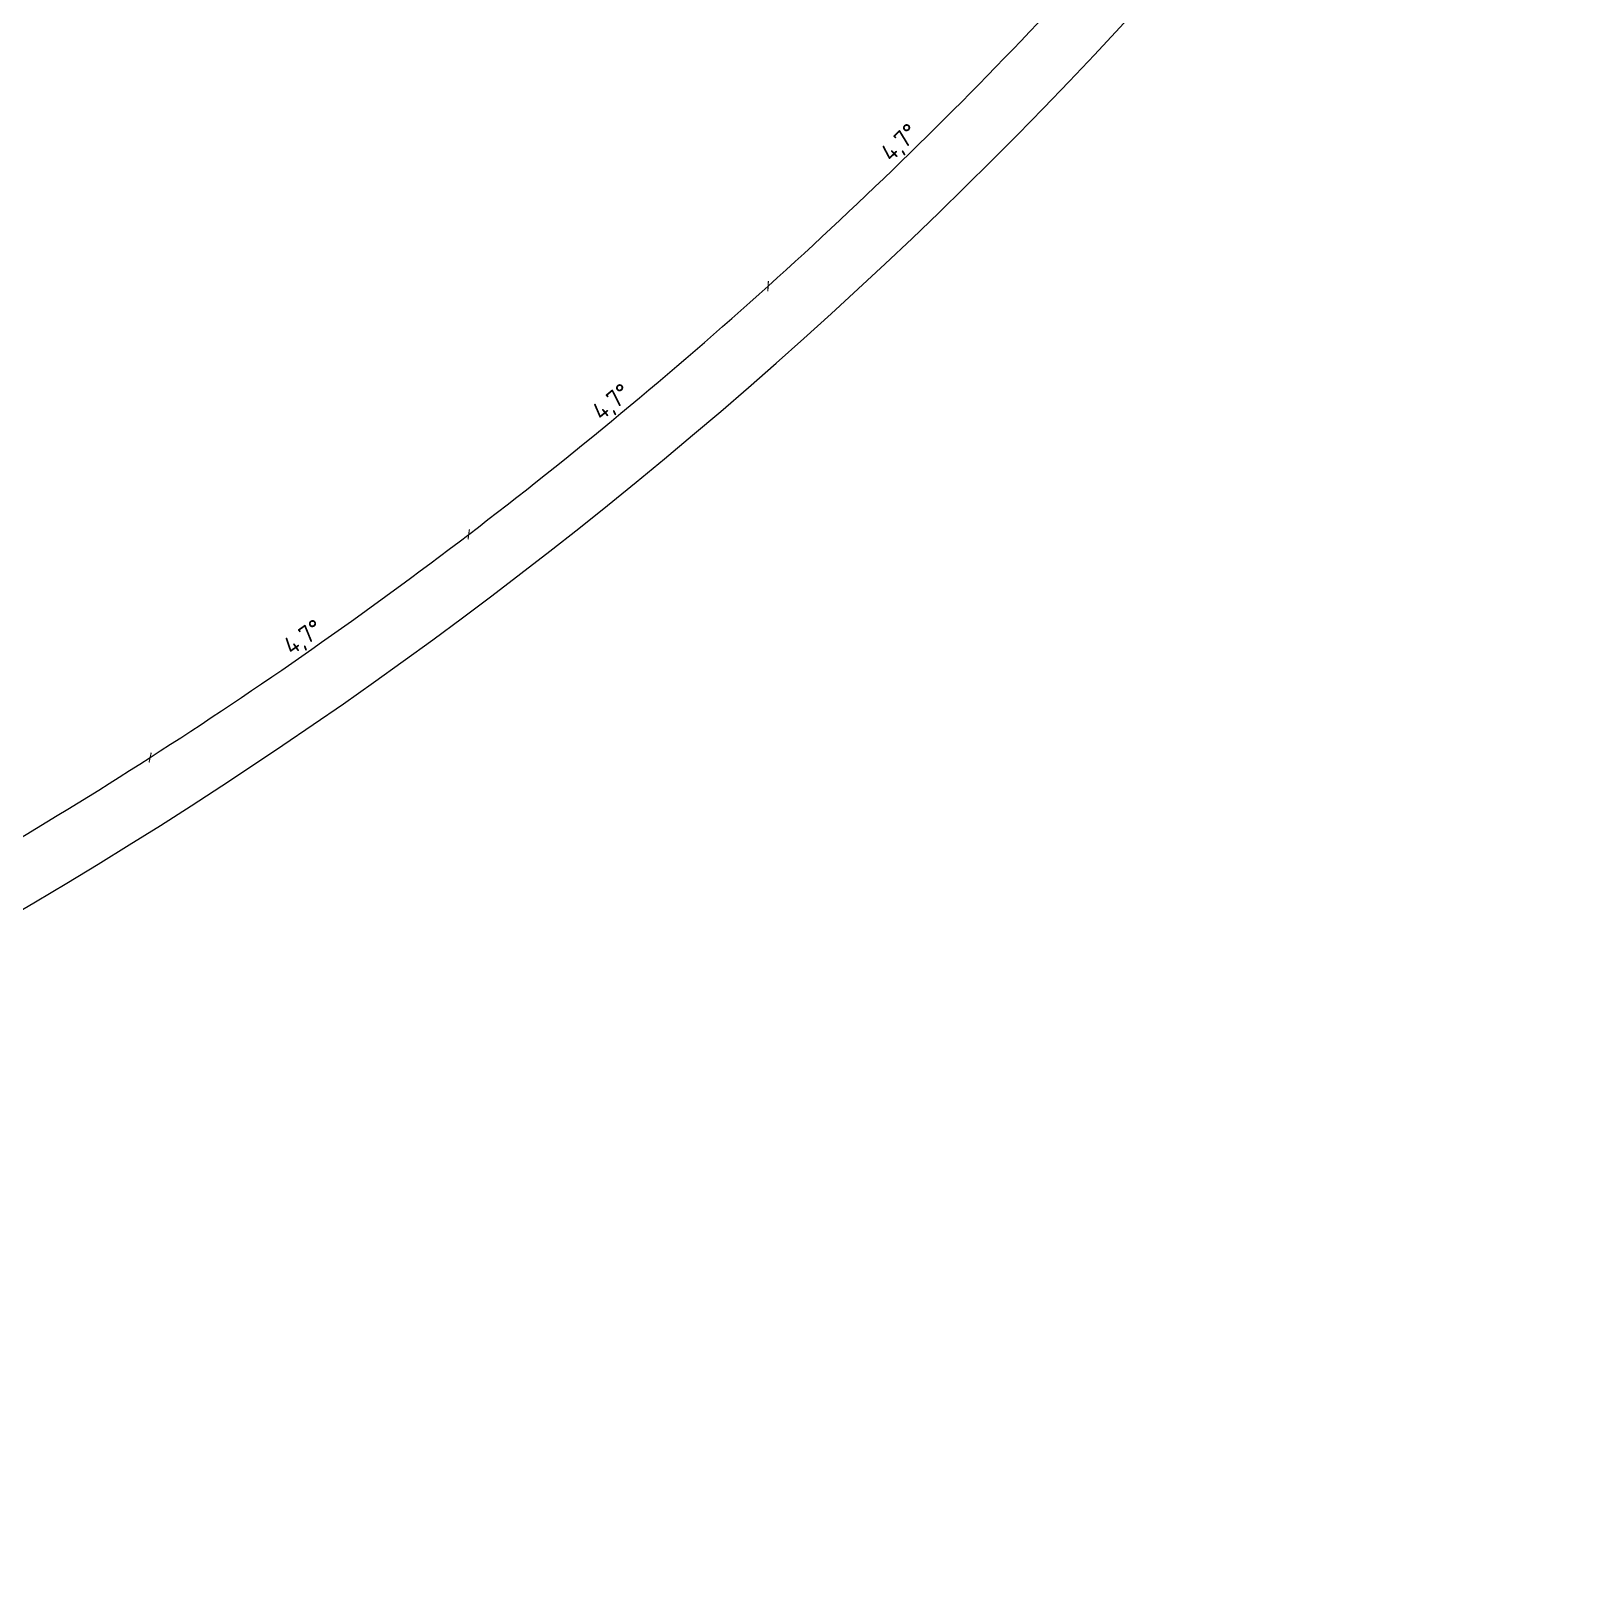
# Model space of a CAD drawing. Header units: millimetres. Extents: x -243740 to 150609, y -407537 to -187091.
# Drawn here: x 59086 to 93708, y -404837 to -370396 of the extents above; entities that cross this region are included whole.
import ezdxf

# ---------------------------------------------------------------- set-up
doc = ezdxf.new("R2010")
doc.units = ezdxf.units.MM
doc.linetypes.add('Штрих', pattern=[6.35, 3.175, -3.175])
doc.layers.add('A-ANNO-DIMS', color=7, linetype='Continuous', lineweight=9)
doc.layers.add('АР_монолит', color=252, linetype='Continuous', lineweight=50)
doc.layers.add('Вставка', color=252, linetype='Continuous')
doc.styles.add('GOST 2.304', font='')
doc.styles.get('GOST 2.304').set_extended_font_data('GOST Common')
doc.linetypes.add('Truba', pattern='A,3e-05,[4,MSH_7,S=1,R=0,X=0,Y=0],-3.022072', length=3.022102)
doc.dimstyles.new('М-200', dxfattribs={"dimtxt": 400, "dimasz": 160, "dimexe": 200, "dimexo": 400, "dimgap": 50, "dimtad": 1, "dimdec": 0, "dimzin": 0, "dimdsep": 46, "dimtxsty": 'GOST 2.304', "dimblk": 'ARCHTICK', "dimcen": 180, "dimdle": 200, "dimadec": 0, "dimazin": 0, "dimtfac": 1, "dimtdec": 0, "dimtmove": 1, "dimatfit": 0, "dimfxl": 1, "dimtolj": 1, "dimtzin": 0, "dimarcsym": 0})

# ---------------------------------------------------------------- blocks, each defined once
blk = doc.blocks.new('_ArchTick')
at = {"color": 0, "linetype": 'ByBlock', "const_width": 0.15}
blk.add_lwpolyline([(-0.5, -0.5), (0.5, 0.5)], dxfattribs=at)
blk = doc.blocks.new('*D46')
at = {"layer": 'A-ANNO-DIMS', "color": 0, "lineweight": -2, "transparency": 16777216}
blk.add_arc((-165704, -113309), 107894, 270, 326, dxfattribs=at)
at = {"layer": 'Defpoints', "color": 0, "lineweight": 30, "transparency": 16777216}
for p in [(-165704, -113309), (-165704, -113309), (-75741, -173990), (-131171, -215528), (-165704, -221903)]:
    blk.add_point(p, dxfattribs=at)
at = {"layer": 'A-ANNO-DIMS', "color": 0, "lineweight": -2, "transparency": 16777216, "xscale": 160, "yscale": 160, "zscale": 160}
for p, rotation in [((-76255, -173643), 55.99999895826774), ((-165704, -221203), 179.9999981265246)]:
    blk.add_blockref('_ArchTick', p, dxfattribs=dict(at, rotation=rotation))
at = {"layer": 'A-ANNO-DIMS', "color": 0, "transparency": 16777216, "insert": (-114300, -207822), "char_height": 400, "attachment_point": 5, "rotation": 28.5412, "style": 'GOST 2.304'}
blk.add_mtext('\\A1;56,0%%D', dxfattribs=at)
blk = doc.blocks.new('*D52')
at = {"layer": 'A-ANNO-DIMS', "color": 0, "lineweight": -2}
blk.add_arc((-165704, -113309), 106494, 298, 302.66667, dxfattribs=at)
at = {"layer": 'Defpoints', "color": 0, "lineweight": 30, "transparency": 16777216}
for p in [(-165704, -113309), (-165704, -113309), (-107468, -204137), (-113174, -205946), (-115051, -208574)]:
    blk.add_point(p, dxfattribs=at)
at = {"layer": 'A-ANNO-DIMS', "color": 0, "lineweight": -2, "xscale": 160, "yscale": 160, "zscale": 160}
for p, rotation in [((-108223, -202959), 32.66666510967951), ((-115708, -207338), 207.9999983343615)]:
    blk.add_blockref('_ArchTick', p, dxfattribs=dict(at, rotation=rotation))
at = {"layer": 'A-ANNO-DIMS', "color": 0, "insert": (-112068, -204974), "char_height": 400, "attachment_point": 5, "rotation": 30.3333, "style": 'GOST 2.304'}
blk.add_mtext('\\A1;4,7%%D', dxfattribs=at)
blk = doc.blocks.new('*D53')
at = {"layer": 'A-ANNO-DIMS', "color": 0, "lineweight": -2}
blk.add_arc((-165704, -113309), 106494, 302.66667, 307.33333, dxfattribs=at)
at = {"layer": 'Defpoints', "color": 0, "lineweight": 30, "transparency": 16777216}
for p in [(-165704, -113309), (-165704, -113309), (-100271, -199098), (-105811, -201365), (-107468, -204137)]:
    blk.add_point(p, dxfattribs=at)
at = {"layer": 'A-ANNO-DIMS', "color": 0, "lineweight": -2, "xscale": 160, "yscale": 160, "zscale": 160}
for p, rotation in [((-101120, -197985), 37.33333173698986), ((-108223, -202959), 212.6666651096795)]:
    blk.add_blockref('_ArchTick', p, dxfattribs=dict(at, rotation=rotation))
at = {"layer": 'A-ANNO-DIMS', "color": 0, "insert": (-104788, -200307), "char_height": 400, "attachment_point": 5, "rotation": 35, "style": 'GOST 2.304'}
blk.add_mtext('\\A1;4,7%%D', dxfattribs=at)
blk = doc.blocks.new('*D54')
at = {"layer": 'A-ANNO-DIMS', "color": 0, "lineweight": -2}
blk.add_arc((-165704, -113309), 106494, 307.33333, 312, dxfattribs=at)
at = {"layer": 'Defpoints', "color": 0, "lineweight": 30, "transparency": 16777216}
for p in [(-165704, -113309), (-165704, -113309), (-93508, -193490), (-98845, -196201), (-100271, -199098)]:
    blk.add_point(p, dxfattribs=at)
at = {"layer": 'A-ANNO-DIMS', "color": 0, "lineweight": -2, "xscale": 160, "yscale": 160, "zscale": 160}
for p, rotation in [((-94445, -192450), 41.99999836810284), ((-101120, -197985), 217.3333317369898)]:
    blk.add_blockref('_ArchTick', p, dxfattribs=dict(at, rotation=rotation))
at = {"layer": 'A-ANNO-DIMS', "color": 0, "insert": (-97912, -195062), "char_height": 400, "attachment_point": 5, "rotation": 39.6667, "style": 'GOST 2.304'}
blk.add_mtext('\\A1;4,7%%D', dxfattribs=at)
blk = doc.blocks.new('*D55')
at = {"layer": 'A-ANNO-DIMS', "color": 0, "lineweight": -2}
blk.add_arc((-165704, -113309), 106494, 312, 316.66666, dxfattribs=at)
at = {"layer": 'Defpoints', "color": 0, "lineweight": 30, "transparency": 16777216}
for p in [(-165704, -113309), (-165704, -113309), (-87224, -187351), (-92323, -190486), (-93508, -193490)]:
    blk.add_point(p, dxfattribs=at)
at = {"layer": 'A-ANNO-DIMS', "color": 0, "lineweight": -2, "xscale": 160, "yscale": 160, "zscale": 160}
for p, rotation in [((-88243, -186390), 46.66666499206922), ((-94445, -192450), 221.9999983681029)]:
    blk.add_blockref('_ArchTick', p, dxfattribs=dict(at, rotation=rotation))
at = {"layer": 'A-ANNO-DIMS', "color": 0, "insert": (-91485, -189276), "char_height": 400, "attachment_point": 5, "rotation": 44.3333, "style": 'GOST 2.304'}
blk.add_mtext('\\A1;4,7%%D', dxfattribs=at)
blk = doc.blocks.new('*D56')
at = {"layer": 'A-ANNO-DIMS', "color": 0, "lineweight": -2}
blk.add_arc((-165704, -113309), 106494, 316.66666, 321.33333, dxfattribs=at)
at = {"layer": 'Defpoints', "color": 0, "lineweight": 30, "transparency": 16777216}
for p in [(-165704, -113309), (-165704, -113309), (-81461, -180720), (-86287, -184260), (-87224, -187351)]:
    blk.add_point(p, dxfattribs=at)
at = {"layer": 'A-ANNO-DIMS', "color": 0, "lineweight": -2, "xscale": 160, "yscale": 160, "zscale": 160}
for p, rotation in [((-82554, -179846), 51.33333154678699), ((-88243, -186390), 226.6666649920691)]:
    blk.add_blockref('_ArchTick', p, dxfattribs=dict(at, rotation=rotation))
at = {"layer": 'A-ANNO-DIMS', "color": 0, "insert": (-85550, -182985), "char_height": 400, "attachment_point": 5, "rotation": 49, "style": 'GOST 2.304'}
blk.add_mtext('\\A1;4,7%%D', dxfattribs=at)
blk = doc.blocks.new('Оси200')
at = {"layer": 'A-ANNO-DIMS'}
dim = blk.add_angular_dim_2l(base=(-131171, -215527.9), line1=((-165703.8, -113309.3), (-75741.3, -173989.8)), line2=((-165703.8, -113309.3), (-165703.8, -221903.3)), text='56,0%%D', dimstyle='М-200', override={"dimadec": 2, "dimtmove": 2}, dxfattribs=at)
dim.commit()
dim.dimension.update_dxf_attribs({"geometry": '*D46', "text_midpoint": (-114299.5, -207822), "dimtype": 130})
for base, line1, line2, picture, middle in [((-113173.7, -205946.2), ((-165703.8, -113309.3), (-107467.8, -204137.3)), ((-165703.8, -113309.3), (-115050.5, -208574.2)), '*D52', (-112067.5, -204974.3)), ((-105811, -201365.3), ((-165703.8, -113309.3), (-100271.2, -199098.2)), ((-165703.8, -113309.3), (-107467.8, -204137.3)), '*D53', (-104787.6, -200306.6)), ((-98845.5, -196200.6), ((-165703.8, -113309.3), (-93508.5, -193490.3)), ((-165703.8, -113309.3), (-100271.2, -199098.2)), '*D54', (-97911.5, -195062.2)), ((-92323.2, -190486.3), ((-165703.8, -113309.3), (-87224.4, -187350.8)), ((-165703.8, -113309.3), (-93508.5, -193490.3)), '*D55', (-91485, -189275.7)), ((-86287.4, -184260.3), ((-165703.8, -113309.3), (-81460.6, -180720.4)), ((-165703.8, -113309.3), (-87224.4, -187350.8)), '*D56', (-85550.5, -182985.5))]:
    dim = blk.add_angular_dim_2l(base=base, line1=line1, line2=line2, text='4,7%%D', dimstyle='М-200', dxfattribs=at)
    dim.commit()
    dim.dimension.update_dxf_attribs({"geometry": picture, "text_midpoint": middle})
blk = doc.blocks.new('A$C010e0e93')
at = {"layer": 'A-ANNO-DIMS'}
blk.add_blockref('Оси200', (404604, 213804), dxfattribs=at)

msp = doc.modelspace()

# ---------------------------------------------------------------- block references
at = {"layer": 'Вставка', "linetype": 'Truba', "lineweight": 30, "ltscale": 100}
msp.add_blockref('A$C010e0e93', (-234640, -397437), dxfattribs=at)

doc.saveas('drawing.dxf')
